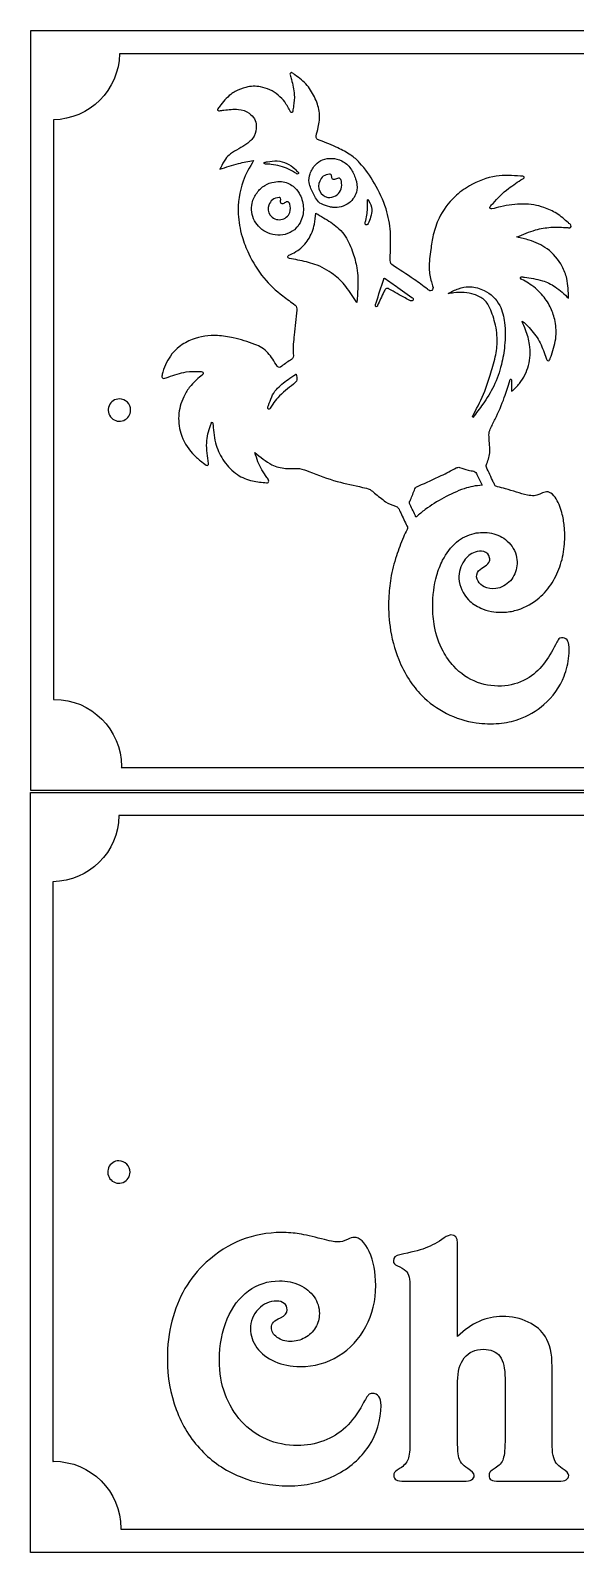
# Model space of a CAD drawing. Header units: millimetres. Extents: x 0 to 939, y 0 to 340.
# Drawn here: x 380.3 to 502.1, y 0 to 340.1 of the extents above; entities that cross this region are included whole.
import ezdxf

# ---------------------------------------------------------------- set-up
doc = ezdxf.new("R2010")
doc.units = ezdxf.units.MM
doc.layers.add('Ebene_1', color=7, linetype='CONTINUOUS')

msp = doc.modelspace()

# ---------------------------------------------------------------- linework, layer by layer
at = {"layer": 'Ebene_1', "color": 7}
for points in [[(380.39999, 340.100201), (760.40017, 340.100201), (760.40017, 170.250011), (380.39999, 170.250011)], [(435.42472, 310.942836)], [(447.592505, 311.514024)], [(436.400575, 306.33255)], [(447.109434, 307.991739)], [(435.833138, 302.794695)], [(455.8352, 302.070021)], [(444.448942, 299.012044)], [(459.338131, 284.72074)], [(478.527319, 282.842041)], [(439.624633, 263.272167)], [(400.162582, 257.77475)], [(476.135829, 242.456908)], [(380.28186, 169.85019), (760.28204, 169.85019), (760.28204, 0), (380.28186, 0)], [(400.044582, 87.52485)], [(436.357863, 71.505135)], [(474.214469, 70.977519)]]:
    msp.add_lwpolyline(points, close=True, dxfattribs=at)
for points in [[(740.40034, 334.910231), (400.17717, 334.910231)], [(438.531308, 330.666244), (438.530966, 330.666239)], [(385.40029, 320.132831), (385.40029, 190.6167)], [(422.786581, 309.456914), (422.618805, 309.112711)], [(462.385787, 282.659036), (465.481909, 280.4349)], [(400.57718, 175.4396), (740.62306, 175.4396)], [(740.28219, 164.66022), (400.05902, 164.66022)], [(385.28214, 149.88282), (385.28214, 20.36669)], [(475.708947, 48.292082), (475.708947, 69.192099)], [(465.067216, 58.803071), (465.067216, 26.011788), (465.067216, 24.834603)], [(496.810501, 24.51007), (496.810501, 25.403041), (496.810501, 40.662054), (496.810501, 41.595846)], [(475.708947, 24.225847), (475.708947, 25.118817), (475.708947, 38.186756)], [(486.305204, 38.916944), (486.305204, 25.646433)], [(462.848231, 18.828766), (462.214683, 18.422591)], [(484.086219, 18.828766), (483.452143, 18.422591)], [(463.934991, 15.947283), (477.112476, 15.947283)], [(485.037063, 15.947283), (498.259504, 15.947283)], [(400.45903, 5.18959), (740.50491, 5.18959)]]:
    msp.add_lwpolyline(points, dxfattribs=at)
for points in [[(400.17717, 334.910231), (400.05766, 326.799111), (393.51139, 320.252621), (385.40029, 320.132831)], [(438.530966, 330.666239), (438.308109, 330.612206), (438.225161, 330.348082), (438.267686, 330.146628)], [(438.267686, 330.146628), (438.35756, 329.799975), (438.492543, 329.464693), (438.583926, 329.117683)], [(438.678576, 330.654586), (438.630019, 330.668433), (438.581262, 330.669905), (438.531308, 330.666244)], [(439.376442, 330.181283), (439.140757, 330.333518), (438.941273, 330.548736), (438.678576, 330.654586)], [(442.086787, 327.829013), (441.31106, 328.746239), (440.332391, 329.461141), (439.376442, 330.181283)], [(428.416959, 327.384215), (427.583778, 327.175137), (426.796963, 326.824847), (426.009323, 326.491289)], [(431.672483, 327.497517), (430.595635, 327.692826), (429.476535, 327.659474), (428.416959, 327.384215)], [(435.623128, 325.643961), (434.504721, 326.595778), (433.121546, 327.233435), (431.672483, 327.497517)], [(438.583926, 329.117683), (438.904017, 328.020093), (439.168875, 326.897718), (439.224399, 325.752893)], [(443.917134, 324.833291), (443.439119, 325.902943), (442.832435, 326.92032), (442.086787, 327.829013)], [(422.562126, 323.145701), (422.389253, 322.911891), (422.21638, 322.67808), (422.043497, 322.444269)], [(425.043833, 325.822065), (424.084708, 325.061297), (423.274408, 324.133158), (422.562126, 323.145701)], [(426.009323, 326.491289), (425.658198, 326.313839), (425.353418, 326.060743), (425.043833, 325.822065)], [(437.129032, 324.118972), (436.715488, 324.705975), (436.157259, 325.169333), (435.623128, 325.643961)], [(438.343637, 321.920406), (437.956683, 322.662665), (437.549111, 323.394575), (437.129032, 324.118972)], [(439.05992, 323.251672), (438.997892, 322.844877), (438.931009, 322.438837), (438.86673, 322.032393)], [(439.224399, 325.752893), (439.27386, 324.915955), (439.195546, 324.077616), (439.05992, 323.251672)], [(444.823662, 321.617103), (444.701004, 322.728963), (444.381004, 323.814785), (443.917134, 324.833291)], [(422.043497, 322.444269), (421.991623, 322.179365), (422.338113, 322.114047), (422.534741, 322.162148)], [(422.534741, 322.162148), (422.850258, 322.229541), (423.175154, 322.250121), (423.49444, 322.298664)], [(423.49444, 322.298664), (424.570604, 322.433754), (425.661174, 322.551754), (426.745229, 322.442154)], [(426.745229, 322.442154), (427.592042, 322.35249), (428.448344, 322.113595), (429.132086, 321.593012)], [(429.132086, 321.593012), (429.599675, 321.24076), (430.018397, 320.814441), (430.325519, 320.316893)], [(430.325519, 320.316893), (430.589764, 319.861316), (430.712151, 319.339091), (430.737263, 318.817515)], [(438.86673, 322.032393), (438.947959, 321.719828), (438.395139, 321.576112), (438.343637, 321.920406)], [(444.580739, 318.470557), (444.822284, 319.498403), (444.947908, 320.564251), (444.823662, 321.617103)], [(430.235604, 316.497767), (429.849535, 315.792787), (429.262213, 315.208419), (428.588806, 314.768445)], [(430.737263, 318.817515), (430.79336, 318.018769), (430.633033, 317.198876), (430.235604, 316.497767)], [(444.262216, 315.865172), (444.099296, 316.019773), (444.032724, 316.259973), (444.096742, 316.474722)], [(444.096742, 316.474722), (444.221692, 317.148183), (444.435461, 317.801418), (444.580739, 318.470557)], [(428.588806, 314.768445), (427.421682, 313.978112), (426.178999, 313.3041), (425.008336, 312.519284)], [(444.982048, 315.524729), (444.740673, 315.632542), (444.461016, 315.682804), (444.262216, 315.865172)], [(448.918418, 313.854043), (447.64075, 314.486893), (446.317652, 315.024447), (444.982048, 315.524729)], [(451.845076, 312.249838), (450.930686, 312.887053), (449.916178, 313.361611), (448.918418, 313.854043)], [(422.618805, 309.112711), (423.997045, 309.540385), (425.369322, 309.988792), (426.759655, 310.376767)], [(423.819467, 311.337901), (423.405983, 310.750834), (423.108984, 310.09479), (422.786581, 309.456914)], [(425.008336, 312.519284), (424.537318, 312.208177), (424.138954, 311.799113), (423.819467, 311.337901)], [(426.759655, 310.376767), (427.864129, 310.663999), (428.99277, 310.844289), (430.11739, 311.03415)], [(430.11739, 311.03415), (429.274447, 309.531743), (428.363758, 308.050675), (427.780889, 306.42409)], [(432.797565, 310.253138), (432.59971, 310.224172), (432.299826, 310.477078), (432.548198, 310.622272)], [(432.548198, 310.622272), (432.74744, 310.740497), (432.992082, 310.674883), (433.205972, 310.742727)], [(434.075102, 310.166727), (433.65055, 310.21147), (433.224892, 310.259813), (432.797565, 310.253138)], [(433.205972, 310.742727), (433.941286, 310.846577), (434.679766, 310.957034), (435.42472, 310.942836)], [(437.95988, 309.097169), (436.742973, 309.678972), (435.42082, 310.042847), (434.075102, 310.166727)], [(435.42472, 310.942837), (436.888009, 310.848498), (438.297121, 310.190836), (439.325543, 309.160603)], [(442.745124, 308.068568), (443.027857, 308.832441), (443.429468, 309.568876), (444.016478, 310.146862)], [(444.016478, 310.146862), (444.458151, 310.59011), (444.976891, 310.965158), (445.554994, 311.213601)], [(445.554994, 311.213601), (446.202876, 311.458205), (446.905768, 311.503192), (447.592505, 311.514024)], [(447.592505, 311.514024), (448.369469, 311.473151), (449.137143, 311.268683), (449.836779, 310.933123)], [(449.836779, 310.933123), (450.629566, 310.548611), (451.316273, 309.955127), (451.803968, 309.226633)], [(453.781845, 310.546598), (453.193739, 311.17433), (452.557538, 311.761699), (451.845076, 312.249838)], [(457.150838, 305.90773), (456.197262, 307.564836), (455.10063, 309.151466), (453.781845, 310.546598)], [(427.780889, 306.42409), (426.954394, 304.066547), (426.599379, 301.550828), (426.71891, 299.059199)], [(432.647754, 305.479569), (433.262511, 305.892875), (433.983931, 306.126186), (434.715645, 306.230149)], [(434.715645, 306.230149), (435.272466, 306.31278), (435.837732, 306.347683), (436.400575, 306.33255)], [(436.400575, 306.33255), (437.320463, 306.195086), (438.213791, 305.844046), (438.948361, 305.274152)], [(439.678477, 308.099046), (439.165307, 308.522794), (438.552922, 308.802154), (437.95988, 309.097169)], [(439.325543, 309.160603), (439.600626, 308.89464), (439.875849, 308.628618), (440.137109, 308.349187)], [(440.137109, 308.349187), (440.274535, 308.093842), (439.827474, 307.854663), (439.678477, 308.099046)], [(442.540422, 306.099413), (442.423193, 306.75954), (442.527555, 307.439559), (442.745124, 308.068568)], [(443.510395, 303.566715), (443.107246, 304.372936), (442.701001, 305.202391), (442.540422, 306.099413)], [(444.890736, 306.45689), (444.57917, 305.736382), (444.543663, 304.871789), (444.915366, 304.166524)], [(445.699206, 307.543733), (445.340059, 307.260154), (445.094562, 306.859058), (444.890736, 306.45689)], [(447.109484, 307.99171), (446.624463, 307.905468), (446.10896, 307.835821), (445.699206, 307.543733)], [(447.237711, 307.994026), (447.195086, 308.00278), (447.15216, 307.992534), (447.109434, 307.991739)], [(447.584584, 307.372013), (447.552112, 307.600798), (447.549096, 307.980221), (447.237711, 307.994026)], [(447.944374, 306.814282), (447.70132, 306.88059), (447.595803, 307.143734), (447.584584, 307.372013)], [(448.870686, 307.024191), (448.572119, 306.927345), (448.268978, 306.742018), (447.944374, 306.814282)], [(449.620738, 306.818253), (449.477682, 307.081588), (449.13086, 307.149792), (448.870686, 307.024191)], [(449.789047, 305.951634), (449.761099, 306.244603), (449.736569, 306.543709), (449.620738, 306.818253)], [(451.803968, 309.226633), (452.28144, 308.522114), (452.654048, 307.749085), (452.931906, 306.947386)], [(452.931906, 306.947386), (453.211191, 306.13306), (453.363535, 305.249087), (453.18272, 304.396693)], [(484.337818, 307.544892), (482.217258, 307.224426), (480.183587, 306.439027), (478.34754, 305.350501)], [(489.747087, 307.55652), (487.948076, 307.665716), (486.12936, 307.827324), (484.337818, 307.544892)], [(487.060508, 304.775504), (488.096117, 305.542842), (489.175167, 306.249972), (490.24188, 306.973677)], [(490.440821, 307.495067), (490.217069, 307.575758), (489.975685, 307.505014), (489.747087, 307.55652)], [(490.24188, 306.973677), (490.507946, 306.953753), (490.778354, 307.392402), (490.440821, 307.495067)], [(429.813092, 301.520237), (429.995647, 302.364861), (430.375513, 303.16315), (430.901129, 303.851698)], [(430.901129, 303.851698), (431.376138, 304.493903), (431.972125, 305.047875), (432.647754, 305.479569)], [(435.833128, 302.794695), (435.316217, 302.723145), (434.757115, 302.645186), (434.352508, 302.288474)], [(436.131584, 302.606241), (436.078403, 302.714805), (435.967115, 302.827406), (435.833138, 302.794695)], [(438.948361, 305.274152), (439.501402, 304.869803), (439.940129, 304.328907), (440.295908, 303.750892)], [(440.295908, 303.750892), (440.84537, 302.835811), (441.153568, 301.792343), (441.236667, 300.731431)], [(444.162238, 302.402307), (443.918109, 302.774537), (443.715639, 303.172868), (443.510395, 303.566715)], [(444.915366, 304.166524), (445.26644, 303.483519), (445.926627, 302.945083), (446.6959, 302.803037)], [(446.6959, 302.803037), (447.299679, 302.688244), (447.923584, 302.866321), (448.448828, 303.161316)], [(448.448828, 303.161316), (448.923214, 303.42019), (449.333269, 303.814604), (449.558891, 304.304863)], [(449.558891, 304.304863), (449.810299, 304.812442), (449.8598, 305.396161), (449.789047, 305.951634)], [(453.18272, 304.396693), (452.969434, 303.270591), (452.34571, 302.220631), (451.416834, 301.532644)], [(459.7186, 300.211006), (459.088743, 302.200331), (458.181502, 304.093299), (457.150838, 305.90773)], [(475.064068, 302.946237), (473.615759, 301.573928), (472.446754, 299.925356), (471.567078, 298.145556)], [(478.34754, 305.350501), (477.177118, 304.658961), (476.057203, 303.872869), (475.064068, 302.946237)], [(483.611813, 301.457352), (484.697487, 302.624592), (485.781814, 303.809456), (487.060508, 304.775504)], [(430.339271, 297.584079), (429.703795, 298.781225), (429.516275, 300.200918), (429.813092, 301.520237)], [(433.538327, 301.080112), (433.279038, 300.34299), (433.357191, 299.47202), (433.832582, 298.835708)], [(434.352508, 302.288474), (433.979578, 301.966462), (433.7111, 301.536089), (433.538327, 301.080112)], [(436.186574, 301.564896), (436.073095, 301.904025), (436.279766, 302.272269), (436.131584, 302.606241)], [(436.849254, 301.459427), (436.647288, 301.331805), (436.289468, 301.298869), (436.186574, 301.564896)], [(436.231492, 297.844334), (437.101728, 297.981526), (437.894806, 298.581487), (438.220738, 299.394778)], [(437.658217, 301.831793), (437.352593, 301.803136), (437.116516, 301.586873), (436.849254, 301.459427)], [(438.238431, 301.31816), (438.164843, 301.573385), (437.960011, 301.864897), (437.658217, 301.831793)], [(438.220738, 299.394778), (438.431692, 300.01522), (438.392947, 300.689945), (438.238431, 301.31816)], [(441.236667, 300.731431), (441.3188, 299.653802), (441.151014, 298.553865), (440.716338, 297.560766)], [(445.269687, 301.33953), (444.781408, 301.545038), (444.437582, 301.969446), (444.162238, 302.402307)], [(447.126595, 300.683373), (446.487861, 300.840468), (445.869927, 301.085973), (445.269687, 301.33953)], [(447.866221, 300.556371), (447.614652, 300.580603), (447.376937, 300.619516), (447.126595, 300.683373)], [(449.719379, 300.712122), (449.118837, 300.547087), (448.486276, 300.504461), (447.866221, 300.556371)], [(451.416834, 301.532644), (450.915868, 301.157746), (450.330195, 300.876061), (449.719379, 300.712122)], [(455.168498, 297.661736), (455.44338, 298.660644), (455.5684, 299.694566), (455.59663, 300.727989)], [(455.59663, 300.727989), (455.618646, 301.223706), (455.594619, 301.720041), (455.609397, 302.215737)], [(455.609397, 302.215737), (455.600349, 302.31113), (455.693843, 302.390146), (455.722092, 302.257455)], [(455.722092, 302.257455), (455.759791, 302.194977), (455.79749, 302.1325), (455.8352, 302.070021)], [(455.83525, 302.070026), (456.168409, 301.460173), (456.476999, 300.809183), (456.514135, 300.105711)], [(456.514135, 300.105711), (456.540173, 299.527092), (456.436928, 298.947653), (456.268197, 298.395007)], [(460.693288, 295.103116), (460.577808, 296.836732), (460.236043, 298.551915), (459.7186, 300.211006)], [(483.369654, 300.206871), (483.091314, 300.145557), (482.802408, 300.478722), (482.988733, 300.727544)], [(482.988733, 300.727544), (483.143118, 301.011089), (483.404911, 301.213762), (483.611813, 301.457352)], [(485.322408, 300.710534), (484.666795, 300.561112), (484.017838, 300.384858), (483.369654, 300.206871)], [(490.377658, 301.299752), (488.675618, 301.317578), (486.980264, 301.079062), (485.322408, 300.710534)], [(494.988289, 300.542961), (493.508242, 301.047196), (491.942663, 301.300492), (490.377658, 301.299752)], [(497.83422, 299.195716), (496.955087, 299.773969), (495.989306, 300.215122), (494.988289, 300.542961)], [(426.71891, 299.059199), (426.793504, 297.374242), (427.08048, 295.699605), (427.557469, 294.080822)], [(433.329183, 294.868708), (432.070595, 295.418176), (430.982187, 296.375083), (430.339271, 297.584079)], [(433.832582, 298.835708), (434.355604, 298.093517), (435.326733, 297.671873), (436.231492, 297.844334)], [(439.66006, 295.959791), (439.123928, 295.405969), (438.46356, 294.967274), (437.732117, 294.709681)], [(440.716338, 297.560766), (440.4554, 296.979421), (440.111826, 296.423664), (439.66006, 295.959791)], [(442.344075, 293.391497), (443.002624, 294.438113), (443.473842, 295.600507), (443.714373, 296.811007)], [(443.714373, 296.811007), (443.88233, 297.614798), (443.939783, 298.437307), (444.026793, 299.252953)], [(444.026793, 299.252953), (444.167506, 299.172649), (444.308229, 299.092347), (444.448942, 299.012044)], [(444.448942, 299.012044), (445.567852, 298.340942), (446.716378, 297.711356), (447.779694, 296.961705)], [(447.779694, 296.961705), (448.284892, 296.606084), (448.752723, 296.180893), (449.20846, 295.767552)], [(455.069777, 296.806034), (454.919845, 297.075626), (455.140752, 297.37931), (455.168498, 297.661736)], [(455.693883, 296.935181), (455.606823, 296.676377), (455.228656, 296.516279), (455.069777, 296.806034)], [(456.268197, 298.395007), (456.115068, 297.894532), (455.905149, 297.413634), (455.693883, 296.935181)], [(471.567078, 298.145556), (470.991589, 296.961906), (470.558944, 295.711197), (470.280282, 294.426981)], [(493.136277, 295.525095), (494.235272, 295.849088), (495.373946, 296.031683), (496.516711, 296.112133)], [(496.516711, 296.112133), (497.788539, 296.197271), (499.063945, 296.119096), (500.33348, 296.033063)], [(500.446165, 297.12169), (499.608943, 297.852203), (498.76386, 298.581101), (497.83422, 299.195716)], [(500.33348, 296.033063), (500.531626, 296.027393), (500.760053, 295.947209), (500.927256, 296.097829)], [(501.012808, 296.569575), (500.871481, 296.797467), (500.618978, 296.921442), (500.446165, 297.12169)], [(500.927256, 296.097829), (501.070704, 296.203772), (501.127745, 296.423129), (501.012808, 296.569575)], [(427.557469, 294.080822), (427.943367, 292.751571), (428.468963, 291.466561), (429.050575, 290.210445)], [(437.732117, 294.709681), (436.31837, 294.188546), (434.702587, 294.256175), (433.329183, 294.868708)], [(439.988595, 290.918908), (440.961192, 291.541269), (441.724744, 292.434098), (442.344075, 293.391497)], [(449.20846, 295.767552), (449.732608, 295.27006), (450.217168, 294.728451), (450.607097, 294.119806)], [(450.607097, 294.119806), (451.367946, 292.974825), (451.872882, 291.687973), (452.325603, 290.399524)], [(460.624525, 289.010465), (460.691579, 291.040072), (460.822299, 293.073257), (460.693288, 295.103116)], [(470.280282, 294.426981), (470.040566, 293.343447), (469.870106, 292.246335), (469.70044, 291.150366)], [(488.951897, 293.94908), (490.322828, 294.533067), (491.701771, 295.10961), (493.136277, 295.525095)], [(491.708155, 293.239178), (490.798661, 293.509813), (489.872851, 293.721038), (488.951897, 293.94908)], [(495.675468, 291.308019), (494.490852, 292.191868), (493.126244, 292.8202), (491.708155, 293.239178)], [(429.050575, 290.210445), (429.961918, 288.290447), (431.062913, 286.448865), (432.429752, 284.810174)], [(438.114708, 289.169772), (437.926504, 289.21905), (437.724286, 289.390627), (437.780915, 289.603018)], [(437.780915, 289.603018), (437.873906, 289.846403), (438.149069, 289.927676), (438.367996, 290.022665)], [(440.017427, 288.793479), (439.384545, 288.925012), (438.750647, 289.057133), (438.114708, 289.169772)], [(438.367996, 290.022665), (438.927883, 290.28482), (439.474389, 290.576323), (439.988595, 290.918908)], [(452.325603, 290.399524), (452.702092, 289.309282), (452.992958, 288.190173), (453.182469, 287.05318)], [(469.70044, 291.150366), (469.485303, 289.755913), (469.324725, 288.347661), (469.355438, 286.93488)], [(499.075295, 287.348892), (498.261205, 288.898116), (497.09764, 290.271255), (495.675468, 291.308019)], [(443.793712, 287.831884), (442.566812, 288.263892), (441.286128, 288.515302), (440.017427, 288.793479)], [(447.972683, 285.567133), (446.708939, 286.528594), (445.302692, 287.316026), (443.793712, 287.831884)], [(453.182469, 287.05318), (453.441809, 285.520343), (453.493753, 283.958091), (453.399747, 282.408149)], [(460.983842, 287.790381), (460.687155, 288.119271), (460.5819, 288.579262), (460.624525, 289.010465)], [(465.975315, 284.482453), (464.321309, 285.599536), (462.64962, 286.69064), (460.983842, 287.790381)], [(469.355438, 286.93488), (469.379766, 285.91816), (469.555866, 284.90783), (469.85006, 283.934121)], [(500.080986, 284.68965), (499.879221, 285.618852), (499.511669, 286.505119), (499.075295, 287.348892)], [(432.429752, 284.810174), (433.680709, 283.302622), (435.115447, 281.945963), (436.68553, 280.766896)], [(450.731474, 282.90508), (449.948599, 283.919577), (448.98877, 284.786487), (447.972683, 285.567133)], [(453.204174, 279.3275), (452.389541, 280.526355), (451.601539, 281.744289), (450.731474, 282.90508)], [(453.399747, 282.408149), (453.350185, 281.380347), (453.273409, 280.354119), (453.204174, 279.3275)], [(457.498223, 279.248671), (458.063096, 281.011169), (458.62796, 282.773671), (459.192833, 284.536173)], [(459.192833, 284.536173), (459.232141, 284.599805), (459.226612, 284.74468), (459.338131, 284.72074)], [(459.67322, 282.391068), (459.430116, 282.22085), (459.376564, 281.906228), (459.231528, 281.664327)], [(459.338131, 284.720738), (460.417401, 284.129465), (461.384539, 283.366576), (462.385787, 282.659036)], [(460.403387, 282.308705), (460.192322, 282.444771), (459.898621, 282.570415), (459.67322, 282.391068)], [(463.999832, 280.324536), (462.794244, 280.973797), (461.598549, 281.641024), (460.403387, 282.308705)], [(468.990973, 282.270859), (468.019009, 283.051282), (467.013609, 283.790616), (465.975315, 284.482453)], [(470.210262, 282.687428), (470.241226, 282.358578), (470.031317, 281.983569), (469.682123, 281.928924)], [(469.85006, 283.934121), (469.955949, 283.514718), (470.112044, 283.107988), (470.210262, 282.687428)], [(473.604841, 281.289736), (474.327468, 281.761016), (475.128347, 282.099704), (475.935511, 282.401023)], [(475.935511, 282.401023), (476.667597, 282.66089), (477.436619, 282.842933), (478.218106, 282.841967)], [(478.218106, 282.841967), (478.321171, 282.845647), (478.424235, 282.84265), (478.527319, 282.842041)], [(478.52737, 282.842041), (479.60102, 282.741994), (480.664688, 282.475259), (481.632158, 281.99817)], [(490.06383, 284.46081), (489.819178, 284.506826), (489.599789, 284.906576), (489.911968, 285.018534)], [(489.911968, 285.018534), (490.149131, 285.114355), (490.395763, 284.988185), (490.634615, 284.963586)], [(491.513647, 283.629364), (491.043796, 283.928413), (490.573914, 284.231951), (490.06383, 284.46081)], [(490.634615, 284.963586), (491.980795, 284.753732), (493.34512, 284.597278), (494.646453, 284.178829)], [(494.466483, 281.142475), (493.604721, 282.101985), (492.601111, 282.931289), (491.513647, 283.629364)], [(494.646453, 284.178829), (495.645098, 283.857946), (496.60538, 283.41189), (497.479054, 282.834248)], [(497.479054, 282.834248), (498.580964, 282.090018), (499.536028, 281.161192), (500.503146, 280.258106)], [(500.503146, 280.258106), (500.447954, 281.740999), (500.366193, 283.22993), (500.080986, 284.68965)], [(436.68553, 280.766896), (437.586669, 280.074862), (438.509332, 279.410489), (439.412583, 278.721338)], [(457.360888, 278.466832), (457.244885, 278.727557), (457.445535, 278.994072), (457.498223, 279.248671)], [(459.231528, 281.664327), (458.747582, 280.665903), (458.278363, 279.660554), (457.800711, 278.659171)], [(465.196874, 279.700032), (464.790739, 279.893276), (464.399925, 280.118659), (463.999832, 280.324536)], [(465.80588, 279.88314), (465.728673, 279.635415), (465.404551, 279.606936), (465.196874, 279.700032)], [(465.481909, 280.4349), (465.682267, 280.33692), (465.865214, 280.115625), (465.80588, 279.88314)], [(469.682123, 281.928924), (469.404074, 281.903858), (469.195835, 282.120132), (468.990973, 282.270859)], [(474.85609, 281.471834), (474.437479, 281.422089), (474.02115, 281.35535), (473.604841, 281.289736)], [(479.43249, 281.109055), (477.966899, 281.604726), (476.382934, 281.672693), (474.85609, 281.471834)], [(481.647368, 279.917686), (480.996953, 280.452954), (480.228504, 280.834763), (479.43249, 281.109055)], [(481.632158, 281.99817), (483.114648, 281.288657), (484.352355, 280.092826), (485.107332, 278.644954)], [(482.460583, 278.917119), (482.261059, 279.300861), (481.988741, 279.647461), (481.647368, 279.917686)], [(483.903886, 275.293499), (483.557486, 276.548356), (483.061527, 277.761017), (482.460583, 278.917119)], [(496.377546, 278.364443), (495.879456, 279.375376), (495.225663, 280.30681), (494.466483, 281.142475)], [(439.7927, 277.632112), (439.60719, 275.769581), (439.37986, 273.911447), (439.190118, 272.049334)], [(439.412583, 278.721338), (439.736152, 278.463796), (439.836321, 278.024876), (439.7927, 277.632112)], [(457.800711, 278.659171), (457.874802, 278.425024), (457.490301, 278.264556), (457.360888, 278.466832)], [(485.107332, 278.644954), (485.738857, 277.461697), (486.01759, 276.133708), (486.202094, 274.818909)], [(497.387862, 275.539314), (497.16598, 276.516406), (496.823833, 277.465855), (496.377546, 278.364443)], [(497.670857, 271.741608), (497.772363, 273.011973), (497.673873, 274.297159), (497.387862, 275.539314)], [(484.551235, 270.892825), (484.535452, 272.37971), (484.309659, 273.862388), (483.903886, 275.293499)], [(486.202094, 274.818909), (486.427022, 273.111146), (486.38314, 271.379461), (486.217073, 269.668585)], [(490.885198, 273.180806), (490.638968, 273.826787), (490.369927, 274.463884), (490.108395, 275.103876)], [(490.108395, 275.103876), (490.751552, 274.791474), (491.204887, 274.222943), (491.681132, 273.712921)], [(491.786137, 269.893501), (491.628182, 271.02173), (491.304111, 272.12162), (490.885198, 273.180806)], [(491.681132, 273.712921), (492.526366, 272.775896), (493.361899, 271.806653), (493.939027, 270.679657)], [(413.498385, 269.407511), (412.306219, 268.468328), (411.359237, 267.245839), (410.673425, 265.904023)], [(416.424218, 271.04053), (415.380224, 270.631174), (414.382113, 270.095896), (413.498385, 269.407511)], [(422.096115, 271.922408), (420.171681, 272.024934), (418.221179, 271.734386), (416.424218, 271.04053)], [(425.602594, 271.391746), (424.452319, 271.667084), (423.27864, 271.858945), (422.096115, 271.922408)], [(430.41478, 269.959649), (428.857646, 270.578444), (427.234212, 271.013623), (425.602594, 271.391746)], [(433.316948, 268.069535), (432.538979, 268.940262), (431.497589, 269.536427), (430.41478, 269.959649)], [(438.98599, 269.9972), (438.940147, 269.120634), (439.000667, 268.243492), (439.033641, 267.367562)], [(439.190118, 272.049334), (439.120048, 271.365545), (439.043674, 270.681994), (438.98599, 269.9972)], [(484.128734, 267.167365), (484.386917, 268.392073), (484.551858, 269.640345), (484.551235, 270.892825)], [(486.217073, 269.668585), (486.074048, 268.238558), (485.835196, 266.817324), (485.484906, 265.42244)], [(491.541424, 265.2304), (491.931374, 266.748848), (492.014543, 268.343142), (491.786137, 269.893501)], [(493.939027, 270.679657), (494.493465, 269.583905), (494.944216, 268.440018), (495.351236, 267.283767)], [(496.659867, 267.555315), (497.116952, 268.917045), (497.569833, 270.301017), (497.670857, 271.741608)], [(410.673425, 265.904023), (410.326603, 265.223327), (410.071074, 264.501669), (409.866131, 263.767925)], [(435.391133, 265.100311), (434.744116, 266.118624), (434.134707, 267.171852), (433.316948, 268.069535)], [(438.364095, 266.440843), (437.607971, 265.93663), (436.850028, 265.433263), (436.131594, 264.876877)], [(439.033641, 267.367562), (438.971614, 266.977742), (438.710967, 266.630874), (438.364095, 266.440843)], [(482.976548, 263.081838), (483.412903, 264.428259), (483.8384, 265.781484), (484.128734, 267.167365)], [(485.484906, 265.42244), (485.06917, 263.782488), (484.514642, 262.173212), (483.769064, 260.650159)], [(495.351236, 267.283767), (495.448047, 267.012388), (495.51304, 266.726536), (495.63608, 266.466258)], [(495.63608, 266.466258), (495.775537, 266.217578), (496.173428, 266.219926), (496.267877, 266.504952)], [(496.267877, 266.504952), (496.4483, 266.834682), (496.532274, 267.204409), (496.659867, 267.555315)], [(409.622444, 262.881621), (409.587258, 262.634224), (409.783394, 262.342235), (410.054416, 262.362885)], [(409.866131, 263.767925), (409.774246, 263.475398), (409.700446, 263.177938), (409.622444, 262.881621)], [(410.054416, 262.362885), (410.411462, 262.387853), (410.730336, 262.566683), (411.071337, 262.657968)], [(411.071337, 262.657968), (412.385678, 263.097525), (413.701629, 263.561382), (415.074208, 263.789301)], [(415.074208, 263.789301), (416.054556, 263.930253), (417.048063, 263.886983), (418.035056, 263.875245)], [(418.683983, 263.153607), (417.80285, 262.418172), (416.921133, 261.673366), (416.172157, 260.802232)], [(418.035056, 263.875245), (418.288213, 263.848089), (418.613783, 263.948456), (418.806832, 263.739546)], [(418.806832, 263.739546), (418.955367, 263.561551), (418.904749, 263.250433), (418.683983, 263.153607)], [(435.214631, 259.876109), (435.973157, 260.746667), (436.897278, 261.457075), (437.843164, 262.116643)], [(436.131594, 264.876877), (435.879814, 264.71989), (435.520366, 264.842062), (435.391133, 265.100311)], [(437.843164, 262.116643), (438.395159, 262.504354), (438.955559, 262.87999), (439.516642, 263.25466)], [(439.803608, 262.003344), (439.690943, 261.608729), (439.347991, 261.343846), (439.046177, 261.088352)], [(439.516642, 263.25466), (439.549616, 263.261623), (439.589628, 263.299423), (439.624633, 263.272167)], [(439.624633, 263.272118), (439.720036, 262.857439), (439.879227, 262.43358), (439.803608, 262.003344)], [(481.754283, 259.521074), (482.188325, 260.698841), (482.580959, 261.89104), (482.976548, 263.081838)], [(487.349766, 261.793687), (487.358813, 261.939503), (487.458289, 262.291375), (487.644291, 262.156988)], [(487.644291, 262.156988), (487.780078, 261.925696), (487.703805, 261.652736), (487.734568, 261.401231)], [(489.525537, 261.244434), (490.460807, 262.419624), (491.165308, 263.779563), (491.541424, 265.2304)], [(414.752117, 258.688664), (414.088562, 257.397111), (413.604506, 256.000984), (413.453227, 254.554733)], [(416.172157, 260.802232), (415.614512, 260.157913), (415.135059, 259.447833), (414.752117, 258.688664)], [(434.174628, 258.206275), (434.441186, 258.806667), (434.773139, 259.383753), (435.214631, 259.876109)], [(439.046177, 261.088352), (437.839675, 260.116493), (436.574141, 259.196428), (435.540261, 258.036705)], [(479.251846, 254.323541), (480.16909, 256.014274), (481.107024, 257.706509), (481.754283, 259.521074)], [(483.769064, 260.650159), (483.092199, 259.238425), (482.252092, 257.90962), (481.350178, 256.629248)], [(486.139735, 258.111498), (486.563453, 259.332247), (486.950668, 260.564932), (487.349766, 261.793687)], [(487.734568, 261.401231), (487.74261, 260.767884), (487.750251, 260.134527), (487.758092, 259.50117)], [(487.758092, 259.50117), (488.457758, 259.960193), (489.001198, 260.605437), (489.525537, 261.244434)], [(397.852883, 256.231459), (397.465931, 255.297273), (397.67982, 254.221978), (398.394815, 253.506983)], [(400.162582, 257.77475), (399.151426, 257.77475), (398.239836, 257.165645), (397.852883, 256.231459)], [(401.930349, 257.042517), (401.461508, 257.511358), (400.825623, 257.77475), (400.162582, 257.77475)], [(401.119291, 252.965051), (402.053477, 253.352004), (402.662582, 254.263594), (402.662582, 255.27475)], [(402.662582, 255.27475), (402.662582, 255.937791), (402.39919, 256.573676), (401.930349, 257.042517)], [(433.302512, 255.647571), (433.217865, 255.891207), (433.394598, 256.106812), (433.455339, 256.332424)], [(433.851964, 255.697108), (433.772544, 255.45188), (433.376452, 255.338949), (433.302512, 255.647571)], [(433.455339, 256.332424), (433.678578, 256.962907), (433.908864, 257.591947), (434.174628, 258.206275)], [(434.401074, 256.559618), (434.205501, 256.280192), (434.007063, 256.001114), (433.851964, 255.697108)], [(435.540261, 258.036705), (435.126898, 257.570819), (434.76758, 257.061493), (434.401074, 256.559618)], [(481.350178, 256.629248), (480.623108, 255.599078), (479.853936, 254.599048), (479.098697, 253.58916)], [(484.080298, 253.269398), (484.845288, 254.848872), (485.587247, 256.444977), (486.139735, 258.111498)], [(398.394815, 253.506983), (399.10981, 252.791988), (400.185105, 252.578099), (401.119291, 252.965051)], [(413.453227, 254.554733), (413.282988, 253.054648), (413.420253, 251.515232), (413.898488, 250.079465)], [(419.654881, 247.969548), (419.71138, 249.297179), (420.038115, 250.600379), (420.492887, 251.846324)], [(420.492887, 251.846324), (420.579344, 252.093939), (420.670726, 252.339824), (420.759395, 252.586673)], [(420.759395, 252.586673), (421.028526, 252.514357), (421.061973, 252.191093), (421.067663, 251.959145)], [(421.067663, 251.959145), (421.174517, 250.43646), (421.303468, 248.895989), (421.782709, 247.435991)], [(479.098697, 253.58916), (478.997794, 253.840655), (479.120512, 254.108164), (479.251846, 254.323541)], [(483.004647, 250.998883), (483.343004, 251.764797), (483.72101, 252.512964), (484.080298, 253.269398)], [(413.898488, 250.079465), (414.424657, 248.416913), (415.304444, 246.859999), (416.484668, 245.565164)], [(482.7061, 249.753635), (482.699063, 250.186497), (482.828396, 250.606885), (483.004647, 250.998883)], [(482.904005, 246.054526), (482.913053, 247.290802), (482.752666, 248.519677), (482.7061, 249.753635)], [(416.484668, 245.565164), (417.035557, 244.960545), (417.653149, 244.420243), (418.297502, 243.915523)], [(420.060393, 243.344724), (419.832399, 244.875327), (419.575864, 246.416822), (419.654881, 247.969548)], [(421.782709, 247.435991), (422.191579, 246.150596), (422.806245, 244.933329), (423.557372, 243.810998)], [(431.094299, 243.717335), (430.846782, 244.395057), (430.6324, 245.083939), (430.408014, 245.76935)], [(430.408014, 245.76935), (431.645098, 244.81451), (432.860246, 243.816419), (434.228975, 243.047472)], [(482.236932, 243.337084), (482.584337, 244.20421), (482.918843, 245.10826), (482.904005, 246.054526)], [(418.297502, 243.915523), (418.703677, 243.591633), (419.114839, 243.27394), (419.524352, 242.954217)], [(419.524352, 242.954217), (419.770039, 242.799777), (420.151685, 243.061339), (420.060393, 243.344724)], [(423.557372, 243.810998), (424.356171, 242.660338), (425.34798, 241.626029), (426.53141, 240.858346)], [(433.103893, 240.218742), (432.356576, 241.337163), (431.567458, 242.451019), (431.094299, 243.717335)], [(434.228975, 243.047472), (435.170779, 242.575548), (436.219096, 242.361365), (437.26128, 242.246435)], [(437.26128, 242.246435), (438.304209, 242.147262), (439.353088, 242.227337), (440.398279, 242.184862)], [(440.398279, 242.184862), (441.134789, 242.114635), (441.811201, 241.797409), (442.497395, 241.547636)], [(442.497395, 241.547636), (444.581593, 240.745196), (446.662594, 239.918476), (448.8222, 239.33189)], [(472.053799, 240.622209), (473.175584, 241.18896), (474.28629, 241.776769), (475.39952, 242.359724)], [(475.39952, 242.359724), (475.629715, 242.457405), (475.887567, 242.526866), (476.135829, 242.456908)], [(476.135829, 242.456858), (476.786193, 242.302597), (477.403876, 242.038062), (478.053698, 241.880926)], [(478.053698, 241.880926), (478.482352, 241.76522), (478.918435, 241.679396), (479.355966, 241.603967)], [(479.355966, 241.603967), (479.685959, 241.518421), (479.880315, 241.208775), (479.997122, 240.913473)], [(482.140623, 242.495752), (482.038383, 242.774263), (482.108755, 243.079552), (482.236932, 243.337084)], [(483.684638, 239.189447), (483.195183, 240.302845), (482.664098, 241.397761), (482.140623, 242.495752)], [(426.53141, 240.858346), (427.548391, 240.189925), (428.690604, 239.708033), (429.88277, 239.447367)], [(429.88277, 239.447367), (430.922884, 239.222949), (431.987919, 239.152871), (433.041061, 239.014197)], [(433.041061, 239.014197), (433.264642, 239.012208), (433.533773, 239.156701), (433.537825, 239.402764)], [(433.537825, 239.402764), (433.514803, 239.724217), (433.256378, 239.952794), (433.103893, 240.218742)], [(448.8222, 239.33189), (450.68724, 238.811573), (452.587627, 238.431034), (454.476735, 238.008587)], [(466.17698, 237.696981), (466.325987, 238.036866), (466.68047, 238.215289), (467.014564, 238.334556)], [(467.014564, 238.334556), (468.698116, 239.088771), (470.390615, 239.824604), (472.053799, 240.622209)], [(481.154525, 238.477984), (479.80554, 238.381198), (478.457561, 238.16051), (477.179692, 237.712131)], [(479.997122, 240.913473), (480.38292, 240.101643), (480.768727, 239.289814), (481.154525, 238.477984)], [(483.988141, 238.475358), (483.875144, 238.707894), (483.797615, 238.956315), (483.684638, 239.189447)], [(484.618551, 238.159406), (484.386947, 238.207451), (484.094935, 238.224659), (483.988141, 238.475358)], [(486.414526, 237.67654), (485.819142, 237.848477), (485.224561, 238.027506), (484.618551, 238.159406)], [(454.476735, 238.008587), (455.043267, 237.869933), (455.645045, 237.806679), (456.155783, 237.507089)], [(456.155783, 237.507089), (456.521193, 237.283397), (456.832185, 236.985459), (457.169808, 236.724405)], [(457.169808, 236.724405), (457.974458, 236.078355), (458.754398, 235.400027), (459.594796, 234.799118)], [(459.594796, 234.799118), (460.270766, 234.340055), (461.044181, 234.049), (461.823045, 233.810785)], [(464.95765, 234.435001), (464.870892, 234.71391), (465.05225, 234.972467), (465.161859, 235.216014)], [(465.161859, 235.216014), (465.530265, 236.030649), (465.860991, 236.861239), (466.17698, 237.696981)], [(472.616029, 235.651054), (471.184568, 234.864769), (469.77808, 234.026768), (468.458219, 233.066248)], [(477.179692, 237.712131), (475.590518, 237.184791), (474.084002, 236.445247), (472.616029, 235.651054)], [(491.291836, 236.280412), (489.641721, 236.658505), (488.038192, 237.204486), (486.414526, 237.67654)], [(492.804063, 236.144584), (492.296965, 236.09246), (491.787594, 236.180493), (491.291836, 236.280412)], [(495.250373, 236.960422), (494.41474, 236.748457), (493.67453, 236.233323), (492.804063, 236.144584)], [(496.532585, 236.719282), (496.159133, 236.957507), (495.687391, 237.090272), (495.250373, 236.960422)], [(497.730773, 235.418101), (497.410723, 235.913411), (497.036275, 236.395322), (496.532585, 236.719282)], [(499.098749, 231.934836), (498.810114, 233.150352), (498.382978, 234.344671), (497.730773, 235.418101)], [(461.823045, 233.810785), (462.069235, 233.734192), (462.326333, 233.621112), (462.462291, 233.391034)], [(462.462291, 233.391034), (462.698931, 233.053387), (462.825851, 232.657011), (463.010929, 232.29194)], [(463.010929, 232.29194), (463.463418, 231.317911), (463.895239, 230.33307), (464.399311, 229.383751)], [(466.213222, 231.795515), (465.794701, 232.675344), (465.376171, 233.555172), (464.95765, 234.435001)], [(466.524526, 231.384786), (466.290862, 231.336443), (466.331074, 231.672747), (466.213222, 231.795515)], [(468.458219, 233.066248), (467.770215, 232.557331), (467.119569, 231.99816), (466.524526, 231.384786)], [(499.558989, 228.934327), (499.473337, 229.943002), (499.338505, 230.949786), (499.098749, 231.934836)], [(464.438519, 228.593626), (464.125978, 228.032903), (463.862577, 227.446805), (463.605861, 226.859444)], [(464.399311, 229.383751), (464.567691, 229.150559), (464.603228, 228.838337), (464.438519, 228.593626)], [(479.392499, 227.715926), (480.67263, 228.004832), (482.01687, 228.022349), (483.303274, 227.760689)], [(499.531444, 224.772823), (499.669945, 226.155342), (499.671976, 227.549918), (499.558989, 228.934327)], [(463.605861, 226.859444), (463.023565, 225.495068), (462.511109, 224.102214), (462.035426, 222.698278)], [(472.364932, 221.725195), (473.139574, 223.242578), (474.162979, 224.654283), (475.476788, 225.759733)], [(475.476788, 225.759733), (476.603318, 226.70191), (477.948241, 227.401108), (479.392499, 227.715926)], [(483.303274, 227.760689), (484.598565, 227.497685), (485.833487, 226.909269), (486.808477, 226.019792)], [(486.808477, 226.019792), (487.878448, 225.062734), (488.630691, 223.755694), (488.878248, 222.346764)], [(498.516232, 220.227), (499.041647, 221.693513), (499.380979, 223.224226), (499.531444, 224.772823)], [(462.035426, 222.698278), (461.493012, 221.069795), (461.043156, 219.407749), (460.771682, 217.712829)], [(471.05427, 218.380723), (471.384735, 219.532567), (471.827705, 220.65261), (472.364932, 221.725195)], [(477.161998, 221.618014), (476.330838, 220.469233), (475.926543, 219.033397), (476.013724, 217.624916)], [(479.599854, 223.530052), (478.600224, 223.183671), (477.761555, 222.471701), (477.161998, 221.618014)], [(481.566994, 223.645658), (480.91873, 223.802903), (480.230274, 223.728418), (479.599854, 223.530052)], [(481.466774, 220.17043), (481.92987, 220.456481), (482.438547, 220.742383), (482.704532, 221.236012)], [(482.866386, 222.28544), (482.749881, 222.935429), (482.230226, 223.514047), (481.566994, 223.645658)], [(482.704532, 221.236012), (482.889066, 221.551099), (482.9391, 221.930336), (482.866386, 222.28544)], [(488.878248, 222.346764), (488.989064, 221.723384), (489.011733, 221.084875), (488.957869, 220.454581)], [(460.771682, 217.712829), (460.529312, 216.231623), (460.37935, 214.736044), (460.318961, 213.236775)], [(470.148959, 211.457502), (470.160117, 213.789182), (470.406851, 216.133425), (471.05427, 218.380723)], [(480.26555, 217.036569), (479.929203, 217.614541), (479.82822, 218.363166), (480.1407, 218.972132)], [(480.1407, 218.972132), (480.425897, 219.512603), (480.961566, 219.853045), (481.466774, 220.17043)], [(488.957869, 220.454581), (488.831582, 219.239602), (488.318281, 218.065665), (487.495817, 217.15322)], [(496.499691, 216.217817), (497.337758, 217.463851), (498.005072, 218.819344), (498.516232, 220.227)], [(476.013724, 217.624916), (476.105408, 215.865776), (476.888614, 214.163982), (478.127307, 212.904837)], [(481.646061, 215.795191), (481.093101, 216.086981), (480.589863, 216.500575), (480.26555, 217.036569)], [(484.232622, 215.378981), (483.355349, 215.25106), (482.428001, 215.367143), (481.646061, 215.795191)], [(487.495817, 217.15322), (486.661018, 216.212008), (485.494527, 215.543079), (484.232622, 215.378981)], [(493.469216, 212.934012), (494.648092, 213.859488), (495.66633, 214.979402), (496.499691, 216.217817)], [(460.318961, 213.236775), (460.234213, 211.117517), (460.310918, 208.989188), (460.60468, 206.887139)], [(470.539411, 206.897315), (470.253722, 208.399489), (470.146787, 209.93041), (470.148959, 211.457502)], [(478.127307, 212.904837), (478.901475, 212.108346), (479.849382, 211.489114), (480.868163, 211.042426)], [(480.868163, 211.042426), (481.626739, 210.697487), (482.428061, 210.44642), (483.247942, 210.291016)], [(488.44869, 210.458795), (490.284908, 210.890453), (491.993612, 211.778856), (493.469216, 212.934012)], [(483.247942, 210.291016), (483.976459, 210.154272), (484.719494, 210.100447), (485.460407, 210.098508)], [(485.460407, 210.098508), (486.466119, 210.104476), (487.472001, 210.219446), (488.44869, 210.458795)], [(460.60468, 206.887139), (460.952406, 204.372391), (461.599916, 201.896915), (462.543952, 199.536438)], [(472.456938, 201.436291), (471.536748, 203.144053), (470.895672, 204.995164), (470.539411, 206.897315)], [(498.576983, 204.335049), (498.215303, 204.136295), (498.050331, 203.73971), (497.853934, 203.401078)], [(499.894491, 204.171856), (499.516907, 204.43096), (499.005888, 204.515899), (498.576983, 204.335049)], [(500.564892, 202.886381), (500.482155, 203.365776), (500.300827, 203.868855), (499.894491, 204.171856)], [(474.846971, 198.021442), (473.905861, 199.051662), (473.120573, 200.214597), (472.456938, 201.436291)], [(497.853934, 203.401078), (497.044338, 201.913925), (496.295051, 200.384794), (495.294577, 199.009973)], [(500.568913, 200.344587), (500.637475, 201.189133), (500.69329, 202.044611), (500.564892, 202.886381)], [(462.543952, 199.536438), (463.167857, 197.973208), (463.93889, 196.465742), (464.868831, 195.058484)], [(480.13869, 194.440386), (478.12045, 195.194432), (476.284624, 196.42848), (474.846971, 198.021442)], [(495.294577, 199.009973), (494.308559, 197.6565), (493.102047, 196.446037), (491.675372, 195.547478)], [(499.489593, 195.788866), (500.062418, 197.24784), (500.421294, 198.786669), (500.568913, 200.344587)], [(464.868831, 195.058484), (465.69982, 193.803408), (466.634074, 192.613029), (467.68964, 191.534495)], [(486.250872, 193.667559), (484.189675, 193.449676), (482.077188, 193.711625), (480.13869, 194.440386)], [(491.675372, 195.547478), (490.052892, 194.505132), (488.174894, 193.85959), (486.250872, 193.667559)], [(494.981644, 189.477298), (496.953156, 191.194749), (498.536599, 193.362241), (499.489593, 195.788866)], [(385.40029, 190.6167), (385.46689, 190.6267), (385.53357, 190.6327), (385.60028, 190.6397)], [(385.60028, 190.6397), (393.88444, 190.63951), (400.59994, 183.9237), (400.59988, 175.6396)], [(467.68964, 191.534495), (469.28209, 189.890613), (471.170192, 188.537299), (473.215495, 187.498256)], [(473.215495, 187.498256), (475.294465, 186.441557), (477.553677, 185.734541), (479.866673, 185.405139)], [(489.353287, 186.202794), (491.411025, 186.939702), (493.337088, 188.046465), (494.981644, 189.477298)], [(479.866673, 185.405139), (481.553422, 185.176484), (483.266439, 185.109201), (484.963663, 185.256538)], [(484.963663, 185.256538), (486.459996, 185.38425), (487.940093, 185.698621), (489.353287, 186.202794)], [(400.59988, 175.6396), (400.59288, 175.5726), (400.58518, 175.5062), (400.57718, 175.4396)], [(400.05902, 164.66022), (399.93951, 156.5491), (393.39324, 150.00261), (385.28214, 149.88282)], [(397.734883, 85.981559), (397.347931, 85.047373), (397.56182, 83.972078), (398.276815, 83.257083)], [(400.044582, 87.52485), (399.033426, 87.52485), (398.121836, 86.915745), (397.734883, 85.981559)], [(401.812349, 86.792617), (401.343508, 87.261458), (400.707623, 87.52485), (400.044582, 87.52485)], [(402.544582, 85.02485), (402.544582, 85.687891), (402.28119, 86.323776), (401.812349, 86.792617)], [(398.276815, 83.257083), (398.99181, 82.542088), (400.067105, 82.328199), (401.001291, 82.715151)], [(401.001291, 82.715151), (401.935477, 83.102104), (402.544582, 84.013694), (402.544582, 85.02485)], [(436.357863, 71.505135), (430.048459, 71.505135), (424.448393, 69.286806), (419.557855, 64.84973)], [(440.297673, 71.221433), (439.150513, 71.410817), (437.837098, 71.505135), (436.357863, 71.505135)], [(445.323726, 70.08507), (443.331279, 70.626176), (441.656161, 71.004992), (440.297673, 71.221433)], [(448.946757, 69.395182), (448.222229, 69.395182), (447.014278, 69.625123), (445.323726, 70.08507)], [(451.074793, 69.963108), (450.289886, 69.58434), (449.580717, 69.395182), (448.946757, 69.395182)], [(452.569271, 70.409593), (452.237196, 70.409593), (451.738942, 70.260718), (451.074793, 69.963108)], [(455.965447, 67.243897), (454.969224, 69.35421), (453.837189, 70.409593), (452.569271, 70.409593)], [(472.675024, 70.287641), (471.346726, 69.340701), (469.942637, 68.583589), (468.463392, 68.015426)], [(474.214469, 70.977519), (473.882395, 70.977519), (473.369362, 70.747579), (472.675024, 70.287641)], [(475.708947, 69.192099), (475.708947, 70.382537), (475.210682, 70.977519), (474.214469, 70.977519)], [(419.557855, 64.84973), (417.625787, 63.118186), (416.040836, 61.156815), (414.803107, 58.965333)], [(457.414461, 59.695521), (457.414461, 62.590447), (456.931481, 65.106528), (455.965447, 67.243897)], [(462.803274, 66.554019), (461.83724, 66.391681), (461.354271, 65.931801), (461.354271, 65.174254)], [(461.354271, 65.174254), (461.354271, 64.68726), (461.65587, 64.322208), (462.25964, 64.078712)], [(468.463392, 68.015426), (467.074725, 67.501376), (465.188174, 67.013957), (462.803274, 66.554019)], [(462.25964, 64.078712), (463.074726, 63.726999), (463.693739, 63.361437), (464.116371, 62.982658)], [(464.116371, 62.982658), (464.508825, 62.657993), (464.765595, 62.184858), (464.886353, 61.562593)], [(464.886353, 61.562593), (465.007111, 61.021486), (465.067216, 60.101725), (465.067216, 58.803071)], [(414.803107, 58.965333), (413.535188, 56.800908), (412.554471, 54.379135), (411.860133, 51.70066)], [(424.222172, 52.187966), (425.369333, 54.893507), (426.954284, 56.98998), (428.97692, 58.478027)], [(428.97692, 58.478027), (430.999546, 59.966065), (433.324247, 60.710443), (435.950653, 60.710443)], [(435.950653, 60.710443), (437.550646, 60.710443), (439.044913, 60.398927), (440.433579, 59.776652)], [(440.433579, 59.776652), (441.792067, 59.127321), (442.863468, 58.248361), (443.648375, 57.139083)], [(455.195476, 50.483166), (456.674711, 53.24281), (457.414461, 56.313602), (457.414461, 59.695521)], [(435.271103, 56.205291), (433.701299, 56.205291), (432.343065, 55.596544), (431.195905, 54.37905)], [(436.946454, 55.678196), (436.523821, 56.029918), (435.965442, 56.205291), (435.271103, 56.205291)], [(437.626004, 54.257609), (437.626004, 54.852828), (437.399287, 55.326474), (436.946454, 55.678196)], [(443.648375, 57.139083), (444.433272, 56.029814), (444.826074, 54.785292), (444.826074, 53.40546)], [(411.860133, 51.70066), (411.195984, 49.1304), (410.863814, 46.276295), (410.863814, 43.137873)], [(422.501347, 42.975611), (422.501347, 46.411643), (423.075001, 49.482434), (424.222172, 52.187966)], [(431.195905, 54.37905), (430.018555, 53.1345), (429.429605, 51.673802), (429.429605, 49.996371)], [(434.093922, 50.280594), (434.093922, 51.146366), (434.773039, 51.87645), (436.131516, 52.471669)], [(436.131516, 52.471669), (437.127739, 52.931616), (437.626004, 53.527119), (437.626004, 54.257609)], [(444.826074, 53.40546), (444.826074, 52.242088), (444.539252, 51.200469), (443.965661, 50.280594)], [(485.716085, 52.755892), (482.093466, 52.755892), (478.757986, 51.268167), (475.708947, 48.292082)], [(491.467162, 51.498088), (489.716221, 52.336804), (487.7991, 52.755892), (485.716085, 52.755892)], [(495.316023, 48.21043), (494.500927, 49.563196), (493.218093, 50.659372), (491.467162, 51.498088)], [(429.429605, 49.996371), (429.429605, 48.508324), (429.912574, 47.101152), (430.878608, 45.775442)], [(435.361545, 48.088989), (434.516259, 48.684208), (434.093922, 49.414822), (434.093922, 50.280594)], [(438.3505, 47.155719), (437.233529, 47.155719), (436.23701, 47.466724), (435.361545, 48.088989)], [(441.610771, 48.007858), (440.584358, 47.439696), (439.497671, 47.155719), (438.3505, 47.155719)], [(443.965661, 50.280594), (443.361891, 49.306597), (442.576805, 48.548965), (441.610771, 48.007858)], [(449.12762, 43.949192), (451.693647, 45.518408), (453.716231, 47.696465), (455.195476, 50.483166)], [(496.810501, 41.595846), (496.810501, 44.463715), (496.312236, 46.66828), (495.316023, 48.21043)], [(430.878608, 45.775442), (431.814453, 44.476779), (433.157919, 43.448944), (434.90885, 42.691388)], [(477.202918, 43.503227), (478.19913, 44.774824), (479.617997, 45.410599), (481.459496, 45.410599)], [(481.459496, 45.410599), (483.119868, 45.410599), (484.342587, 44.89617), (485.127494, 43.868061)], [(410.863814, 43.137873), (410.863814, 39.187791), (411.527646, 35.454206), (412.855934, 31.937005)], [(423.769487, 35.386414), (422.924201, 37.659055), (422.501347, 40.18891), (422.501347, 42.975611)], [(434.90885, 42.691388), (436.569222, 41.933841), (438.441006, 41.555025), (440.524011, 41.555025)], [(440.524011, 41.555025), (443.663618, 41.555025), (446.531414, 42.352929), (449.12762, 43.949192)], [(475.708947, 38.186756), (475.708947, 40.486463), (476.206694, 42.258677), (477.202918, 43.503227)], [(485.127494, 43.868061), (485.912391, 42.785848), (486.305204, 41.135482), (486.305204, 38.916944)], [(427.437475, 29.298925), (425.867671, 31.057525), (424.644952, 33.086707), (423.769487, 35.386414)], [(455.784067, 35.224143), (455.57275, 35.007702), (455.135118, 34.290863), (454.470969, 33.073369)], [(456.644479, 35.548676), (456.252026, 35.548676), (455.965193, 35.440593), (455.784067, 35.224143)], [(458.591642, 32.870286), (458.591642, 34.655933), (457.942588, 35.548676), (456.644479, 35.548676)], [(412.855934, 31.937005), (414.154042, 28.419814), (416.025826, 25.389295), (418.471095, 22.846091)], [(454.470969, 33.073369), (453.414367, 31.098327), (452.161596, 29.407178), (450.712539, 28.0003)], [(455.875016, 23.779883), (457.686325, 26.539527), (458.591642, 29.569535), (458.591642, 32.870286)], [(433.007162, 25.32191), (430.833588, 26.268841), (428.977089, 27.594437), (427.437475, 29.298925)], [(450.712539, 28.0003), (449.263494, 26.674581), (447.633195, 25.65999), (445.821885, 24.956555)], [(439.93542, 23.901323), (437.490151, 23.901323), (435.180735, 24.374969), (433.007162, 25.32191)], [(445.821885, 24.956555), (443.920007, 24.253112), (441.958056, 23.901323), (439.93542, 23.901323)], [(465.067216, 24.834603), (465.067216, 22.967778), (464.931194, 21.642182), (464.659498, 20.857579)], [(475.88982, 21.628597), (475.769062, 22.169703), (475.708947, 23.035419), (475.708947, 24.225847)], [(486.305204, 25.646433), (486.305204, 23.31967), (486.169171, 21.750369), (485.897476, 20.93871)], [(497.036849, 21.669418), (496.885901, 22.426965), (496.810501, 23.373745), (496.810501, 24.51007)], [(418.471095, 22.846091), (420.825805, 20.329944), (423.708876, 18.368573), (427.120178, 16.961694)], [(448.403123, 17.286218), (451.542731, 18.88249), (454.033517, 21.047294), (455.875016, 23.779883)], [(464.659498, 20.857579), (464.327424, 20.045919), (463.723707, 19.369872), (462.848231, 18.828766)], [(476.56936, 20.005439), (476.237285, 20.465377), (476.010568, 21.006322), (475.88982, 21.628597)], [(485.897476, 20.93871), (485.62578, 20.099994), (485.022063, 19.396929), (484.086219, 18.828766)], [(497.716388, 20.005439), (497.414503, 20.411264), (497.187786, 20.965974), (497.036849, 21.669418)], [(385.28214, 20.36669), (385.34874, 20.37669), (385.41542, 20.38269), (385.48213, 20.38969)], [(385.48213, 20.38969), (393.76629, 20.3895), (400.48179, 13.67369), (400.48173, 5.38959)], [(437.988257, 14.892051), (441.731635, 14.892051), (445.203137, 15.689955), (448.403123, 17.286218)], [(462.214683, 18.422591), (461.701472, 18.124981), (461.444702, 17.732912), (461.444702, 17.245918)], [(461.444702, 17.245918), (461.444702, 16.785971), (461.625554, 16.447436), (461.987818, 16.230986)], [(477.972888, 18.787935), (477.369118, 19.139657), (476.901434, 19.545492), (476.56936, 20.005439)], [(477.112476, 15.947283), (478.65209, 15.947283), (479.421902, 16.380146), (479.421902, 17.245918)], [(479.421902, 17.245918), (479.421902, 17.705855), (478.938922, 18.219773), (477.972888, 18.787935)], [(483.452143, 18.422591), (482.969132, 18.152037), (482.727637, 17.759968), (482.727637, 17.245918)], [(482.727637, 17.245918), (482.727637, 16.785971), (482.893732, 16.447436), (483.225806, 16.230986)], [(499.07496, 18.787935), (498.50138, 19.166714), (498.048463, 19.572548), (497.716388, 20.005439)], [(498.259504, 15.947283), (499.768939, 15.947283), (500.523974, 16.380146), (500.523974, 17.245918)], [(500.523974, 17.245918), (500.523974, 17.705855), (500.040994, 18.219773), (499.07496, 18.787935)], [(427.120178, 16.961694), (430.471113, 15.581872), (434.093932, 14.892051), (437.988257, 14.892051)], [(461.987818, 16.230986), (462.289703, 16.041602), (462.938768, 15.947283), (463.934991, 15.947283)], [(483.225806, 16.230986), (483.527691, 16.041602), (484.131408, 15.947283), (485.037063, 15.947283)], [(400.48173, 5.38959), (400.47473, 5.32259), (400.46703, 5.25619), (400.45903, 5.18959)]]:
    msp.add_open_spline(points, degree=3, dxfattribs=at)

doc.saveas('drawing.dxf')
